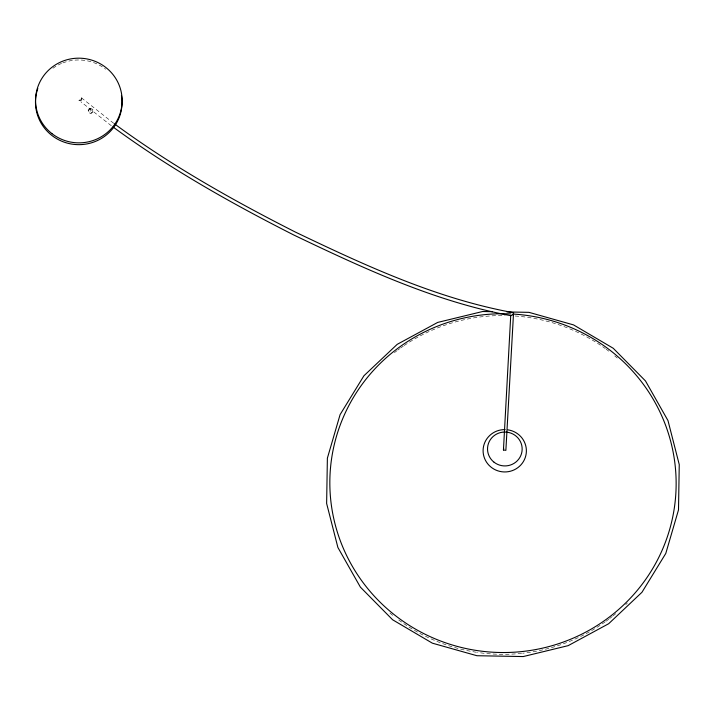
<?xml version="1.0" encoding="UTF-8"?>
<svg xmlns="http://www.w3.org/2000/svg" width="715" height="715" viewBox="0 0 715 715"><rect width="100%" height="100%" fill="white"/><g stroke="black" fill="none" stroke-linecap="round" stroke-linejoin="round"><path stroke-width="0.54" stroke-dasharray="3.58 2.68" d="M90.626 111.218L90.671 110.36M113.712 123.311L81.662 98.027M111.317 125.742L80.893 101.78M52.964 68.247A43.293 42.346 3.1 0 1 61.892 63.278M62.84 62.902A43.293 42.346 3.1 0 1 105.659 69.212M627.341 602.986A173.155 169.375 3.1 0 1 625.75 604.577M615.749 613.658A173.155 169.375 3.1 0 1 613.148 615.794M612.272 616.491A173.155 169.375 3.1 0 1 609.618 618.555M608.733 619.235A173.155 169.375 3.1 0 1 606.043 621.219M605.167 621.844A173.155 169.375 3.1 0 1 522.692 653.251M521.61 653.367A173.155 169.375 3.1 0 1 477.495 652.429M476.413 652.268A173.155 169.375 3.1 0 1 396.986 618.69M392.705 615.338A173.155 169.375 3.1 0 1 389.344 612.549M394.394 352.674A173.155 169.375 3.1 0 1 397.048 350.636M397.942 349.966A173.155 169.375 3.1 0 1 399.73 348.652M400.615 348.017A173.155 169.375 3.1 0 1 403.287 346.149M404.19 345.533A173.155 169.375 3.1 0 1 505.148 315.565M515.14 316.003A173.155 169.375 3.1 0 1 605.283 348.571M606.168 349.215A173.155 169.375 3.1 0 1 608.796 351.172M614.757 355.909A173.155 169.375 3.1 0 1 617.268 358.027M90.331 108.323L88.177 109.878L88.49 112.487L90.948 113.533L93.102 111.978L92.798 109.368L90.331 108.323M90.394 109.011L88.696 110.235L88.937 112.291L90.877 113.122L92.575 111.889L92.333 109.833L90.394 109.011"/><path stroke-width="1.07" d="M513.558 312.705L505.871 450.343L503.449 449.985L510.725 315.646L513.218 314.609L513.558 312.705C436.865 298.763 365.365 265.569 295.527 232.143C232.813 200.361 171.314 165.63 114.597 123.945M503.449 449.985L503.682 448.412M81.662 98.027L81.161 100.216L79.168 100.386M492.564 311.686L482.643 311.508L437.696 322.42L397.2 344.344L363.917 375.786L340.099 414.611L327.381 458.163L326.63 503.476L337.891 547.467L360.396 587.14L392.624 619.78L432.361 643.169L476.914 655.718L523.237 656.558L568.175 645.645L608.671 623.721L641.963 592.279L665.781 553.455L678.499 509.902L679.25 464.589L667.989 420.599L645.475 380.925L613.255 348.285L573.519 324.896L528.966 312.348L506.908 311.946M510.725 315.646C434.568 301.435 363.551 268.375 294.106 235.164C231.392 203.373 169.857 168.668 113.095 127.02M121.443 95.39A43.293 42.346 3.1 0 1 75.209 144.51A43.293 42.346 3.1 0 1 37.815 88.472M513.021 314.055A173.155 169.375 3.1 0 1 648.076 575.924A173.155 169.375 3.1 0 1 348.938 560.113A173.155 169.375 3.1 0 1 510.805 313.939M507.909 429.84A21.647 21.173 3.1 0 1 522.263 463.249A21.647 21.173 3.1 0 1 485.378 460.201A21.647 21.173 3.1 0 1 505.094 429.608M51.945 133.625A43.293 42.346 3.1 0 0 121.666 106.83A43.293 42.346 3.1 0 0 62.938 61.097A43.293 42.346 3.1 0 0 51.945 133.625M494.074 462.23A17.312 16.937 3.1 0 0 521.968 451.505A17.312 16.937 3.1 0 0 498.471 433.219A17.312 16.937 3.1 0 0 494.074 462.23"/></g></svg>
